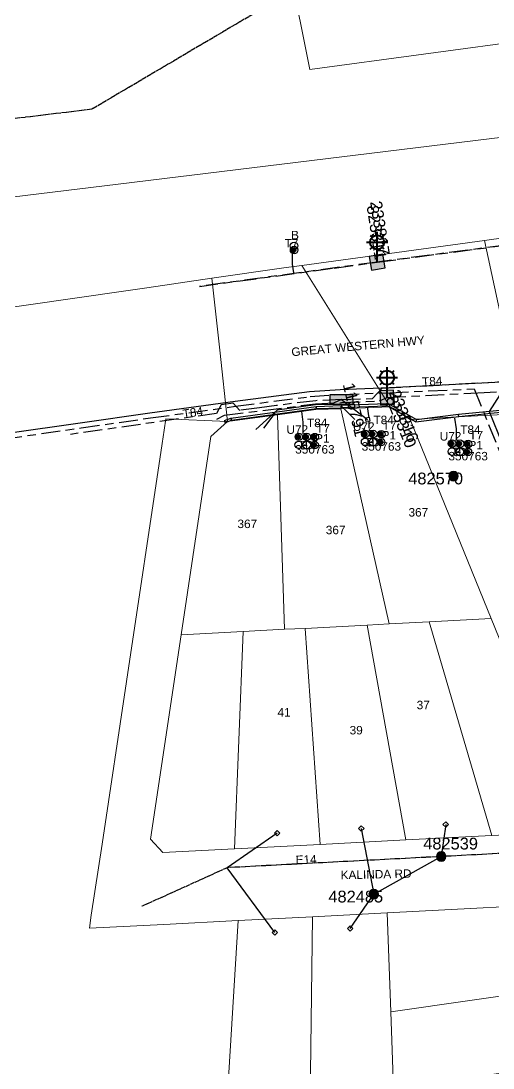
# Model space of a CAD drawing. Header units: metres. Extents: x 259786 to 261372, y 6264838 to 6265913.
# Drawn here: x 260181.9 to 260282.4, y 6265231.9 to 6265454.5 of the extents above; entities that cross this region are included whole.
import ezdxf
from ezdxf.enums import TextEntityAlignment as Align

# ---------------------------------------------------------------- set-up
doc = ezdxf.new("R2010")
doc.units = ezdxf.units.M
doc.linetypes.add('Cable Exist OH', pattern=[1, 1, 0])
doc.linetypes.add('Cable Exist UG', pattern=[8.2, 4, -1.2, 1.8, -1.2])
doc.layers.get('0').update_dxf_attribs({"color": 6})
doc.layers.add('Cadastre Land Parcels_SP_EXT', color=9, linetype='Continuous', lineweight=5)
doc.layers.add('Cadastre Roads_SP_EXT', color=9, linetype='Continuous', lineweight=5)
for name, color, linetype in [('Duct_SP_EXT', 7, 'Continuous'), ('Equip_SP_SL_EXT', 7, 'Continuous'), ('Mains_HV_EXT', 7, 'Continuous'), ('Mains_LV_EXT', 7, 'Continuous'), ('Mains_SL_EXT', 7, 'Continuous'), ('Services_SP_EXT', 7, 'Continuous'), ('SupportsOH_SP_TR_HV_LV_SL_EXT', 7, 'Continuous'), ('SupportsUG_SP_LV_EXT', 7, 'Continuous'), ('SupportsUG_SP_LV_SL_EXT', 7, 'Continuous'), ('Trench_SP_EXT', 7, 'Continuous')]:
    doc.layers.add(name, color=color, linetype=linetype)
doc.styles.add('COLUMN_LABEL', font='arial.ttf')
doc.styles.add('iecARIAL', font='arial.ttf', dxfattribs={"height": 2})
doc.styles.add('POLE_LABEL', font='arial.ttf')
doc.styles.get("Standard").update_dxf_attribs({"font": 'arial.ttf'})
doc.linetypes.add('Cable E UG', pattern='A,6,-0.5,["E",Standard,S=1.7,R=0,X=0.5,Y=-1],-2.9', length=9.4)

# ---------------------------------------------------------------- blocks, each defined once
blk = doc.blocks.new('COLUMN_EXT')
blk.add_hatch(color=256).paths.add_polyline_path([(-1.49, 1.48), (-1.49, -1.49), (1.48, -1.49), (1.48, 1.48)])
blk.add_lwpolyline([(-1.49, -1.49), (1.48, -1.49), (1.48, 1.48), (-1.49, 1.48)], close=True)
for tag, height, style, flags, p in [('ASSET_NUM', 2.5, 'COLUMN_LABEL', 8, (2, 2)), ('STRUCTURE_PLANT_NUMBER', 0.2, 'POLE_LABEL', 9, (1.81, 0.03)), ('STREET_CODE', 0.2, 'COLUMN_LABEL', 9, (1.81, -0.2))]:
    blk.add_attdef(tag, text='', height=height, dxfattribs=dict(style=style, flags=flags)).set_placement(p, align=Align.MIDDLE_LEFT)
at = {"flags": 1}
blk.add_attdef('Z', (1.81, -2.35), '', height=0.2, dxfattribs=at)
at = {"flags": 9}
for tag, p in [('COLUMN_TYPE', (1.81, -0.4)), ('OWNED_BY', (1.81, -0.6)), ('STATE', (1.81, -0.8)), ('USAGE', (1.81, -1)), ('STREETNAME', (1.81, -1.6)), ('SUBURB', (1.81, -1.8)), ('LEGEND', (1.81, -1.2)), ('LOCATION', (1.81, -1.4)), ('NOTES', (1.81, -2))]:
    blk.add_attdef(tag, text='', height=0.2, dxfattribs=at).set_placement(p, align=Align.MIDDLE_LEFT)
blk = doc.blocks.new('PILLAR_EXT')
blk.add_hatch(color=256).paths.add_polyline_path([(-2.475, 0.99), (-2.475, -0.99), (2.475, -0.99), (2.475, 0.99)])
blk.add_lwpolyline([(-2.475, -0.99), (2.475, -0.99), (2.475, 0.99), (-2.475, 0.99)], close=True)
at = {"style": 'iecARIAL', "flags": 8}
blk.add_attdef('ASSET_NUM', (1.5, 3.5), '', height=2.5, dxfattribs=at)
for tag, p, flags in [('OWNED_BY', (0, -0.2), 9), ('STATE', (0, -0.4), 9), ('SUPPORT_TYPE', (0, -0.6), 9), ('STREETNAME', (0, -1.8), 9), ('SUBURB', (0, -2), 1), ('USAGE', (0, -0.8), 9), ('LEGEND', (0, -1), 9), ('LOCATION', (0, -1.2), 9), ('NOTES', (0, -1.4), 9), ('PARENT', (0, -1.6), 9)]:
    blk.add_attdef(tag, p, '', height=0.2, dxfattribs=dict(flags=flags))
blk = doc.blocks.new('DUCT_EXT')
blk.add_circle((0, 0.8), 0.8)
at = {"flags": 1}
blk.add_attdef('Z', (0, 0), '', height=0.2, dxfattribs=at)
at = {"flags": 9}
for tag, p in [('DUCT_CODE', (0, 0)), ('XSECT_TYPE', (0, -0.2)), ('STATE', (0, -0.6)), ('FB_REFERENCE', (0, -0.4)), ('NOTES', (0, -0.8))]:
    blk.add_attdef(tag, text='', height=0.2, dxfattribs=at).set_placement(p, align=Align.MIDDLE_LEFT)
blk = doc.blocks.new('SL_LANTERN_EXT')
at = {"lineweight": 40}
for p, q in [((-1.46, 5.68), (-1.06, 5.28)), ((0, 1.97), (0, 6.47)), ((1.46, 5.68), (1.06, 5.28)), ((-2.25, 4.22), (2.25, 4.22)), ((-1.46, 2.76), (-1.06, 3.16)), ((0, 0), (0, 2.72)), ((1.46, 2.76), (1.06, 3.16))]:
    blk.add_line(p, q, dxfattribs=at)
blk.add_circle((0, 4.22), 1.5, dxfattribs=at)
at = {"style": 'iecARIAL', "flags": 8}
blk.add_attdef('ASSET_NUM', (1.5, 1.5), '', height=2.5, dxfattribs=at)
for tag, p, height, flags in [('OPERATING_VOLTAGE', (0.98, -1.65), 0.2, 9), ('ORIENTATION', (0.98, -1.85), 0.2, 9), ('OWNED_BY', (0.98, -2.05), 0.2, 9), ('STATE', (0.98, -2.25), 0.2, 9), ('CONSTRUCTED_VOLTAGE', (0.98, -0.65), 0.2, 9), ('CONTROL_TYPE', (0.98, -0.85), 0.2, 9), ('LANTERN_PURPOSE', (0.98, -1.05), 0.2, 9), ('LANTERN_TYPE', (0.98, -1.25), 0.2, 9), ('NO_PHASES', (0.98, -1.45), 0.2, 9), ('LNUMBER', (2.18, -3.25), 2.5, 8), ('USAGE', (0.98, -2.45), 0.2, 9), ('CEXIST', (0.98, -2.65), 0.2, 9), ('CNEW', (0.98, -2.85), 0.2, 9), ('CNUMBER', (0.98, -3.05), 0.2, 9), ('CREMOVE', (0.98, -3.25), 0.2, 9), ('CREPLACE', (0.98, -3.45), 0.2, 9), ('LKINGHEIGHT', (0.98, -3.65), 0.2, 9), ('LBRACKET', (0.98, -3.85), 0.2, 9), ('LBRACKETVOCAB', (0.98, -4.05), 0.2, 9), ('LCATEGORY', (0.98, -4.25), 0.2, 9), ('LCHARGE1', (0.98, -4.45), 0.2, 9), ('LCHARGE1PERCENT', (0.98, -4.65), 0.2, 9), ('LCHARGE2', (0.98, -4.85), 0.2, 9), ('LCHARGE2PERCENT', (0.98, -5.05), 0.2, 9), ('LCHARGE3', (0.98, -5.25), 0.2, 9), ('LCHARGE3PERCENT', (0.98, -5.45), 0.2, 9), ('LEXIST', (0.98, -5.65), 0.2, 9), ('LLAMP', (0.98, -5.85), 0.2, 9), ('LLAMPVOCAB', (0.98, -6.05), 0.2, 9), ('LMAST', (0.98, -6.25), 0.2, 9), ('LMASTVOCAB', (0.98, -6.45), 0.2, 9), ('LNEW', (0.98, -6.65), 0.2, 9), ('LANTNUMBER', (0.98, -6.85), 0.2, 9), ('LOUTREACH', (0.98, -7.25), 0.2, 9), ('LOUTREACHVOCAB', (0.98, -7.45), 0.2, 9), ('LRATECODE', (0.98, -7.65), 0.2, 9), ('LREMOVE', (0.98, -7.85), 0.2, 9), ('LREPLACE', (0.98, -8.05), 0.2, 9), ('LTYPE', (0.98, -8.25), 0.2, 9), ('LTYPEVOCAB', (0.98, -8.45), 0.2, 9), ('LEGEND', (0.98, -8.65), 0.2, 9), ('LOCATION', (0.98, -8.85), 0.2, 9), ('NOTES', (0.98, -9.05), 0.2, 9), ('STREETNAME', (0.98, -9.25), 0.2, 9), ('SUBURB', (0.98, -9.45), 0.2, 1)]:
    blk.add_attdef(tag, p, '', height=height, dxfattribs=dict(flags=flags))
blk = doc.blocks.new('CCP_EXT')
at = {"flags": 9}
for tag, p in [('STATE', (0, -1.8)), ('NOTES', (0, -2))]:
    blk.add_attdef(tag, text='', height=0.2, dxfattribs=at).set_placement(p, align=Align.MIDDLE_LEFT)
blk.add_wipeout([(0, 0.57), (0.57, 0), (0, -0.57), (-0.57, 0)])
blk.add_lwpolyline([(-0.57, 0), (0, 0.57), (0.57, 0), (0, -0.57), (-0.57, 0)])
at = {"flags": 1}
blk.add_attdef('Z', (0, 0), '', height=0.2, dxfattribs=at)
at = {"flags": 9}
for tag, p in [('CCP_TYPE', (0, 0)), ('CONSTRUCTED_VOLTAGE', (0, -0.2)), ('OPERATING_VOLTAGE', (0, -0.6)), ('ORIENTATION', (0, -0.8)), ('OWNED_BY', (0, -1)), ('NO_PHASES', (0, -0.4)), ('USAGE', (0, -1.2)), ('LEGEND', (0, -1.4)), ('LIFE_SUPPORT', (0, -1.6))]:
    blk.add_attdef(tag, text='', height=0.2, dxfattribs=at).set_placement(p, align=Align.MIDDLE_LEFT)
blk = doc.blocks.new('POLE_EXT')
blk.add_hatch(color=256).paths.add_polyline_path([(-1, 0, 1), (1, 0, 1)])
blk.add_lwpolyline([(-1, 0, 1), (1, 0, 1)], format="xyb", close=True)
for tag, height, flags, p in [('pNumber', 2.5, 8, (-17.84, 2.07)), ('OWNED_BY', 0.2, 9, (1.35, -0.4)), ('SPECIAL_USE', 0.2, 9, (1.35, -0.8)), ('STATE', 0.2, 9, (1.35, -1)), ('cLV', 0.2, 9, (1.35, -1.4)), ('hDepth', 0.2, 9, (1.35, -1.6)), ('hDia', 0.2, 9, (1.35, -1.8)), ('cHV', 0.2, 9, (1.35, -2)), ('PARENT', 0.2, 9, (1.35, -0.6)), ('USAGE', 0.2, 9, (1.35, -1.2)), ('LBRACKET', 0.2, 9, (1.35, -2.2)), ('cLinedev', 0.2, 9, (1.35, -3.4)), ('pExisting', 0.2, 9, (1.35, -3.8)), ('pFooting', 0.2, 9, (1.35, -4.4)), ('LExisting', 0.2, 9, (1.35, -2.4)), ('LANTNUMBER', 0.2, 9, (1.35, -2.6)), ('LOther', 0.2, 9, (1.35, -2.8)), ('LRemove', 0.2, 9, (1.35, -3)), ('LEGEND', 0.2, 9, (1.35, -3.2)), ('LOCATION', 0.2, 9, (1.35, -3.6)), ('PFNUMBER', 0.2, 9, (1.35, -4)), ('NEWPFNUMBER', 0.2, 9, (1.35, -4.2)), ('pNew', 0.2, 9, (1.35, -4.6)), ('pRelocate', 0.2, 9, (1.35, -5)), ('pRemove', 0.2, 9, (1.35, -5.2)), ('pReplace', 0.2, 9, (1.35, -5.4)), ('pStay', 0.2, 9, (1.35, -5.6)), ('pType', 0.2, 9, (1.35, -5.8)), ('cspan', 0.2, 9, (1.35, -6)), ('STREETNAME', 0.2, 9, (1.35, -6.2)), ('SUBURB', 0.2, 9, (1.35, -6.4)), ('NOTES', 0.2, 9, (1.35, -6.6)), ('OPERATED_BY', 0.2, 9, (1.36, -7.01)), ('MAINTAINED_BY', 0.2, 9, (1.36, -6.81))]:
    blk.add_attdef(tag, text='', height=height, dxfattribs=dict(flags=flags)).set_placement(p, align=Align.MIDDLE_LEFT)
at = {"style": 'POLE_LABEL'}
for tag, height, flags, p in [('ASSET_NUM', 2.5, 8, (2, 2)), ('STRUCTURE_PLANT_NUMBER', 0.2, 9, (1.35, 0.03)), ('STREET_CODE', 0.2, 9, (1.35, -0.2))]:
    blk.add_attdef(tag, text='', height=height, dxfattribs=dict(at, flags=flags)).set_placement(p, align=Align.MIDDLE_LEFT)
at = {"flags": 1}
blk.add_attdef('Z', (1.35, -7.33), '', height=0.2, dxfattribs=at)
blk = doc.blocks.new('CABLE_LARGE_EXT')
h = blk.add_hatch(color=256)
edge = h.paths.add_edge_path()
edge.add_arc((0, 0.55), 0.55, 0, 360)
blk.add_circle((0, 0.55), 0.55)
at = {"flags": 1}
blk.add_attdef('Z', (0, 0), '', height=0.2, dxfattribs=at)
at = {"flags": 9}
for tag, p in [('COND_CODE', (0, 0)), ('STATE', (0, -0.4)), ('XSECT_SIZE', (0, -0.6)), ('FB_REFERENCE', (0, -0.2)), ('NOTES', (0, -0.8))]:
    blk.add_attdef(tag, text='', height=0.2, dxfattribs=at).set_placement(p, align=Align.MIDDLE_LEFT)

msp = doc.modelspace()

# ---------------------------------------------------------------- linework, layer by layer
at = {"layer": 'Cadastre Land Parcels_SP_EXT', "linetype": 'Continuous'}
for points in [[(260728.58, 6265625.76), (260666.01, 6265611.21), (260658.79, 6265611.3), (260585.55, 6265595.04), (260501.64, 6265548.29), (260464.56, 6265520.56), (260441.42, 6265503.27), (260388.53, 6265463.84), (260364.38, 6265445.83), (260354.77, 6265442.21), (260342.12, 6265438.34), (260329.23, 6265435.28), (260329.14, 6265435.26), (260202.62, 6265419.86), (259994.13, 6265394.46)], [(260078.49, 6265379.06), (260203.24, 6265397.05), (260208.67, 6265397.83), (260222.55, 6265399.84), (260237.85, 6265402.02), (260241.65, 6265402.54), (260280.56, 6265407.9), (260318.93, 6265413.22), (260333.24, 6265415.67), (260347.36, 6265419.03), (260361.23, 6265423.27), (260374.82, 6265428.39), (260388.05, 6265434.37), (260414.85, 6265447.36), (260485.32, 6265499.77), (260496.37, 6265486.65), (260516.41, 6265496.57), (260502.62, 6265512.21), (260550.16, 6265543.08), (260585.81, 6265556.8), (260632.08, 6265565.31)]]:
    msp.add_lwpolyline(points, dxfattribs=at)
for points in [[(260264.71, 6265369.83), (260260.51, 6265372.51), (260250, 6265372.11), (260260.28, 6265326.37), (260268.79, 6265326.79), (260281.97, 6265327.49), (260264.71, 6265369.83)], [(260238.01, 6265325.21), (260236.53, 6265370.81), (260225.86, 6265369.37), (260222.31, 6265366.2), (260216.01, 6265324.05), (260229.19, 6265324.73), (260238.01, 6265325.21)], [(260260.28, 6265326.37), (260250, 6265372.11), (260244.66, 6265371.91), (260236.53, 6265370.81), (260238.01, 6265325.21), (260242.4, 6265325.4), (260255.6, 6265326.12), (260260.28, 6265326.37)], [(260255.6, 6265326.12), (260242.4, 6265325.4), (260245.56, 6265279.48), (260263.84, 6265280.43), (260255.6, 6265326.12)], [(260282.12, 6265281.38), (260268.79, 6265326.79), (260260.28, 6265326.37), (260255.6, 6265326.12), (260263.84, 6265280.43), (260282.12, 6265281.38)], [(260299.24, 6265285.16), (260281.97, 6265327.49), (260268.79, 6265326.79), (260282.12, 6265281.38), (260297.37, 6265282.18), (260299.24, 6265285.16)], [(260245.56, 6265279.48), (260242.4, 6265325.4), (260238.01, 6265325.21), (260229.19, 6265324.73), (260227.32, 6265278.52), (260245.56, 6265279.48)], [(260313.02, 6265251.39), (260307.66, 6265264.56), (260303.43, 6265267.21), (260259.83, 6265264.95), (260260.6, 6265243.92), (260313.02, 6265251.39)], [(260223.62, 6265189.33), (260243.03, 6265192.1), (260243.97, 6265264.1), (260228.13, 6265263.28), (260223.62, 6265189.33)], [(260261.8, 6265211.21), (260261.2, 6265227.57), (260260.6, 6265243.92), (260259.83, 6265264.95), (260243.97, 6265264.1), (260243.03, 6265192.1), (260262.43, 6265194.87), (260261.8, 6265211.21)], [(260319.34, 6265235.85), (260313.02, 6265251.39), (260260.6, 6265243.92), (260261.2, 6265227.57), (260319.34, 6265235.85)]]:
    msp.add_lwpolyline(points, close=True, dxfattribs=at)
at = {"layer": 'Cadastre Roads_SP_EXT', "linetype": 'Continuous'}
msp.add_lwpolyline([(260441.42, 6265503.27), (260438.46, 6265513.86), (260435.57, 6265524.21), (260431.91, 6265521.48), (260424.09, 6265515.64), (260416.51, 6265509.99), (260409.18, 6265504.52), (260401.83, 6265499.05), (260390.95, 6265490.92), (260380.04, 6265482.79), (260369.75, 6265481.42), (260359.48, 6265480.04), (260349.2, 6265478.66), (260338.93, 6265477.28), (260322.01, 6265475.01), (260305.09, 6265472.74), (260288.17, 6265470.47), (260271.25, 6265468.2), (260254.33, 6265465.93), (260239.37, 6265463.92), (260241.38, 6265454.14), (260243.41, 6265444.24), (260388.53, 6265463.84), (260441.42, 6265503.27)], close=True, dxfattribs=at)
msp.add_lwpolyline([(260496.37, 6265486.65), (260414.85, 6265447.36), (260388.05, 6265434.37), (260374.82, 6265428.39), (260361.23, 6265423.27), (260347.36, 6265419.03), (260333.24, 6265415.67), (260318.93, 6265413.22), (260280.56, 6265407.9), (260284.25, 6265390.78), (260287.87, 6265373.94), (260311.62, 6265375.17), (260331.72, 6265376.23), (260342.17, 6265376.79), (260350.16, 6265380.72), (260369.03, 6265390.01), (260387.94, 6265399.32), (260406.84, 6265408.63), (260424.38, 6265417.27), (260435.05, 6265422.52), (260444.63, 6265427.24), (260453.94, 6265431.82), (260463.52, 6265436.54), (260472.83, 6265441.12)], dxfattribs=at)
at = {"layer": 'Duct_SP_EXT'}
for p, q in [((260226.55, 6265370.13), (260244.74, 6265372.6)), ((260244.74, 6265372.6), (260250.02, 6265372.79)), ((260244.74, 6265372.6), (260244.76, 6265372.36)), ((260244.78, 6265372.12), (260244.76, 6265372.36)), ((260244.78, 6265372.12), (260250.03, 6265372.31)), ((260250.02, 6265372.79), (260250.02, 6265372.55)), ((260250.03, 6265372.31), (260250.02, 6265372.55)), ((260250.08, 6265372.87), (260259.68, 6265373.21)), ((260250.08, 6265372.87), (260250.09, 6265372.63)), ((260250.1, 6265372.39), (260250.09, 6265372.63)), ((260250.1, 6265372.39), (260259.7, 6265372.73)), ((260259.65, 6265372.85), (260259.76, 6265373.06)), ((260259.65, 6265372.85), (260265.95, 6265369.29)), ((260259.68, 6265373.21), (260259.69, 6265372.97)), ((260259.7, 6265372.73), (260259.69, 6265372.97)), ((260259.88, 6265373.27), (260259.76, 6265373.06)), ((260259.88, 6265373.27), (260266.05, 6265369.79)), ((260225.24, 6265369.58), (260226.55, 6265370.13)), ((260226.55, 6265370.13), (260226.62, 6265369.9)), ((260226.68, 6265369.67), (260244.78, 6265372.12)), ((260265.95, 6265369.29), (260275.08, 6265370.48)), ((260266.05, 6265369.79), (260275.03, 6265370.96)), ((260275.03, 6265370.96), (260284.62, 6265371.89)), ((260275.03, 6265370.96), (260275.05, 6265370.72)), ((260275.08, 6265370.48), (260275.05, 6265370.72)), ((260275.08, 6265370.48), (260284.67, 6265371.41)), ((260225.24, 6265369.58), (260225.33, 6265369.36)), ((260225.43, 6265369.14), (260225.33, 6265369.36)), ((260225.43, 6265369.14), (260226.68, 6265369.67)), ((260226.68, 6265369.67), (260226.62, 6265369.9)), ((260265.95, 6265369.29), (260266, 6265369.54)), ((260266.05, 6265369.79), (260266, 6265369.54))]:
    msp.add_line(p, q, dxfattribs=at)
for points in [[(260239.64, 6265405.04), (260239.64, 6265402.8), (260239.9, 6265400.97)], [(260256, 6265367.95), (260256, 6265370.2), (260255.67, 6265372.48)], [(260241.99, 6265367.01), (260241.99, 6265369.26), (260241.66, 6265371.54)], [(260274.6, 6265365.57), (260274.6, 6265367.82), (260274.27, 6265370.1)]]:
    msp.add_lwpolyline(points, dxfattribs=at)
at = {"layer": 'Mains_HV_EXT', "linetype": 'Cable Exist OH'}
msp.add_lwpolyline([(260406.65, 6265497.74), (260381.6, 6265479.06), (260341.92, 6265473.74), (260305.62, 6265468.87), (260272.93, 6265464.48), (260231.33, 6265456), (260196.97, 6265435.75), (260152.05, 6265430.36), (260109.04, 6265425.2), (260080.07, 6265421.73), (260035.42, 6265416.38)], dxfattribs=at)
at = {"layer": 'Mains_HV_EXT', "linetype": 'Cable E UG'}
msp.add_lwpolyline([(260285.61, 6265377.83), (260281.51, 6265371.5), (260286.13, 6265360.16), (260286.89, 6265358.3)], dxfattribs=at)
at = {"layer": 'Mains_LV_EXT', "linetype": 'Cable Exist UG'}
for points in [[(260250.15, 6265374.07), (260256.74, 6265374.27), (260258.77, 6265376.49), (260258.77, 6265376.49), (260284.5, 6265377.86), (260285.53, 6265379.09), (260290.42, 6265379.32), (260292.02, 6265376.13)], [(260250.16, 6265374.07), (260244.63, 6265373.81), (260244.63, 6265373.81), (260236.26, 6265372.79), (260232.68, 6265372.31), (260232.68, 6265372.31), (260228.51, 6265371.74), (260227.04, 6265373.3), (260224.51, 6265372.93), (260223.55, 6265371.11), (260223.55, 6265371.11), (260192.45, 6265366.65)]]:
    msp.add_lwpolyline(points, dxfattribs=at)
at = {"layer": 'Mains_LV_EXT', "linetype": 'Cable Exist OH'}
for points in [[(260271.34, 6265276.9), (260225.82, 6265274.53)], [(260292.06, 6265277.98), (260271.34, 6265276.9)]]:
    msp.add_lwpolyline(points, dxfattribs=at)
at = {"layer": 'Mains_SL_EXT', "linetype": 'Cable Exist UG'}
for points in [[(260285.16, 6265406.9), (260257.7, 6265403.26)], [(260257.79, 6265403.28), (260219.87, 6265398.1)], [(260259.8, 6265374.48), (260279.1, 6265375.49), (260288.38, 6265375.97)]]:
    msp.add_lwpolyline(points, dxfattribs=at)
at = {"layer": 'Services_SP_EXT'}
for points in [[(260250.09, 6265374.07), (260247.76, 6265373.03), (260247.76, 6265373.03), (260244.57, 6265372.91), (260236.4, 6265371.8), (260231.91, 6265367.66)], [(260256.97, 6265268.89), (260271.34, 6265276.9)]]:
    msp.add_lwpolyline(points, dxfattribs=at)
at = {"layer": 'Trench_SP_EXT', "linetype": 'Cable Exist UG'}
for points in [[(260257.7, 6265403.26), (260285.16, 6265406.9)], [(260219.87, 6265398.1), (260248.56, 6265402), (260257.7, 6265403.26)], [(260250.09, 6265372.63), (260253.28, 6265369.53)], [(260235.94, 6265371.17), (260233.21, 6265367.57)]]:
    msp.add_lwpolyline(points, dxfattribs=at)

# ---------------------------------------------------------------- block references
at = {"layer": 'Duct_SP_EXT'}
for name, p, rotation in [('DUCT_EXT', (260239.23, 6265406.73), 269.9999999999998), ('DUCT_EXT', (260239.24, 6265405.83), 269.8653190679388), ('CABLE_LARGE_EXT', (260239.28, 6265405.83), 270.0744268379466), ('DUCT_EXT', (260240.24, 6265366.14), 268.8920569451788), ('CABLE_LARGE_EXT', (260240.3, 6265366.12), 268.8920569451788), ('DUCT_EXT', (260241.94, 6265366.11), 268.8920569451788), ('CABLE_LARGE_EXT', (260241.94, 6265366.11), 268.8920569451788), ('DUCT_EXT', (260243.64, 6265366.08), 268.8920569451788), ('CABLE_LARGE_EXT', (260243.64, 6265366.08), 268.8920567951298), ('DUCT_EXT', (260254.35, 6265365.07), 268.8920569451788), ('DUCT_EXT', (260254.38, 6265366.77), 268.8920569451788), ('CABLE_LARGE_EXT', (260254.44, 6265366.75), 268.8920569451788), ('DUCT_EXT', (260256.05, 6265365.04), 268.8920569451788), ('DUCT_EXT', (260256.08, 6265366.74), 268.8920569451788), ('CABLE_LARGE_EXT', (260256.08, 6265366.74), 268.8920569451788), ('DUCT_EXT', (260257.75, 6265365.01), 268.8920569451788), ('CABLE_LARGE_EXT', (260257.77, 6265366.7), 268.8920567951298), ('DUCT_EXT', (260257.78, 6265366.71), 268.8920569451788), ('CABLE_LARGE_EXT', (260257.79, 6265365.03), 269.9999999999998), ('DUCT_EXT', (260272.85, 6265364.7), 268.8920569451788), ('DUCT_EXT', (260240.21, 6265364.44), 268.8920569451788), ('DUCT_EXT', (260241.91, 6265364.41), 268.8920569451788), ('DUCT_EXT', (260243.61, 6265364.38), 268.8920569451788), ('CABLE_LARGE_EXT', (260243.64, 6265364.37), 269.9999999999998), ('DUCT_EXT', (260272.82, 6265363), 268.8920569451788), ('CABLE_LARGE_EXT', (260272.91, 6265364.68), 268.8920569451788), ('DUCT_EXT', (260274.51, 6265362.97), 268.8920569451788), ('DUCT_EXT', (260274.55, 6265364.67), 268.8920569451788), ('CABLE_LARGE_EXT', (260274.55, 6265364.67), 268.8920569451788), ('DUCT_EXT', (260276.22, 6265362.94), 268.8920569451788), ('DUCT_EXT', (260276.25, 6265364.64), 268.8920569451788), ('CABLE_LARGE_EXT', (260276.25, 6265364.64), 268.8920567951298), ('CABLE_LARGE_EXT', (260276.26, 6265362.92), 269.9999999999998)]:
    msp.add_blockref(name, p, dxfattribs=dict(at, rotation=rotation))
at = {"layer": 'Equip_SP_SL_EXT'}
ref = msp.add_blockref('SL_LANTERN_EXT', (260257.7, 6265403.26), dxfattribs=at)
ref.add_attrib('ASSET_NUM', '233817', dxfattribs={"layer": '0', "height": 2.5, "rotation": 278.7226, "style": 'iecARIAL'}).set_placement((260259.2, 6265404.76), align=Align.MIDDLE_RIGHT)
ref = msp.add_blockref('SL_LANTERN_EXT', (260259.81, 6265374.49), dxfattribs=at)
ref.add_attrib('ASSET_NUM', '233816', dxfattribs={"layer": '0', "height": 2.5, "rotation": 291.0095, "style": 'iecARIAL'}).set_placement((260261.31, 6265375.99), align=Align.MIDDLE_LEFT)
at = {"layer": 'SupportsOH_SP_TR_HV_LV_SL_EXT'}
ref = msp.add_blockref('POLE_EXT', (260273.98, 6265357.77), dxfattribs=at)
ref.add_attrib('ASSET_NUM', '482570', dxfattribs={"layer": '0', "height": 2.5, "style": 'POLE_LABEL'}).set_placement((260275.98, 6265358.52), align=Align.TOP_RIGHT)
ref = msp.add_blockref('POLE_EXT', (260271.34, 6265276.9), dxfattribs=at)
ref.add_attrib('ASSET_NUM', '482539', dxfattribs={"layer": '0', "height": 2.5, "style": 'POLE_LABEL'}).set_placement((260273.34, 6265277.65), align=Align.BOTTOM_CENTER)
ref = msp.add_blockref('POLE_EXT', (260256.97, 6265268.89), dxfattribs=at)
ref.add_attrib('ASSET_NUM', '482485', dxfattribs={"layer": '0', "height": 2.5, "rotation": 0.0305, "style": 'POLE_LABEL'}).set_placement((260258.98, 6265269.64), align=Align.TOP_RIGHT)
at = {"layer": 'SupportsUG_SP_LV_EXT'}
ref = msp.add_blockref('PILLAR_EXT', (260250.09, 6265374.07), dxfattribs=dict(at, rotation=180.563410040141))
ref.add_attrib('ASSET_NUM', '115791', dxfattribs={"layer": '0', "height": 2.5, "rotation": 283.2684, "style": 'iecARIAL'}).set_placement((260251.59, 6265377.57), align=Align.MIDDLE_LEFT)
at = {"layer": 'SupportsUG_SP_LV_SL_EXT'}
ref = msp.add_blockref('COLUMN_EXT', (260257.7, 6265403.26), dxfattribs=dict(at, rotation=9.81312061546823))
ref.add_attrib('ASSET_NUM', '823311', dxfattribs={"layer": '0', "height": 2.5, "rotation": 278.7226, "style": 'COLUMN_LABEL'}).set_placement((260259.7, 6265404.01), align=Align.TOP_RIGHT)
ref = msp.add_blockref('COLUMN_EXT', (260259.81, 6265374.49), dxfattribs=dict(at, rotation=183.1941096883521))
ref.add_attrib('ASSET_NUM', '823310', dxfattribs={"layer": '0', "height": 2.5, "rotation": 292.1482, "style": 'COLUMN_LABEL'}).set_placement((260261.81, 6265375.24), align=Align.TOP_LEFT)

# ---------------------------------------------------------------- texts
at = {"layer": 'Cadastre Land Parcels_SP_EXT'}
for s, p in [('367', (260264.38, 6265349.18)), ('367', (260227.98, 6265346.73)), ('367', (260246.78, 6265345.42)), ('37', (260266.12, 6265308.22)), ('41', (260236.5, 6265306.67)), ('39', (260251.85, 6265302.86))]:
    msp.add_text(s, height=1.8, dxfattribs=at).set_placement(p)
at = {"layer": 'Cadastre Roads_SP_EXT'}
for s, rotation, p in [('GREAT WESTERN HWY', 5.2487, (260239.54, 6265383.24)), ('KALINDA RD', 1.2985, (260249.96, 6265272.06))]:
    msp.add_text(s, height=1.8, rotation=rotation, dxfattribs=at).set_placement(p)
at = {"layer": 'Duct_SP_EXT'}
for s, p in [('T7', (260238.01, 6265406.38)), ('B', (260239.39, 6265408.12)), ('T84', (260242.78, 6265368.19)), ('U72', (260238.41, 6265366.77)), ('T7', (260244.73, 6265367.04)), ('T7', (260258.86, 6265367.65)), ('T84', (260275.39, 6265366.75)), ('P1', (260244.5, 6265364.91)), ('B', (260255.43, 6265364.09)), ('D', (260256.51, 6265364.09)), ('P1', (260258.66, 6265365.57)), ('U72', (260271.02, 6265365.33)), ('T7', (260277.33, 6265365.6)), ('350763', (260240.27, 6265362.56)), ('B', (260241.29, 6265363.46)), ('D', (260242.37, 6265363.46)), ('350763', (260254.41, 6265363.19)), ('B', (260273.9, 6265362.02)), ('D', (260274.98, 6265362.02)), ('P1', (260277.13, 6265363.46)), ('350763', (260272.88, 6265361.12))]:
    msp.add_text(s, height=1.8, dxfattribs=at).set_placement(p)
at = {"layer": 'Mains_LV_EXT'}
for s, rotation, p in [('T84', 3.0565, (260267.3, 6265376.94)), ('T84', 8.1086, (260216.47, 6265370.1)), ('E14', 1.877, (260240.39, 6265275.29))]:
    msp.add_text(s, height=1.8, rotation=rotation, dxfattribs=at).set_placement(p)

# ---------------------------------------------------------------- next in the draw order: block references
at = {"layer": 'Services_SP_EXT', "rotation": 141.5646975130091}
msp.add_blockref('CCP_EXT', (260255.69, 6265369.83), dxfattribs=at)
at = {"layer": 'Services_SP_EXT'}
for p in [(260254.34, 6265282.83), (260272.29, 6265283.72), (260236.4, 6265281.9), (260235.93, 6265260.78), (260251.98, 6265261.62)]:
    msp.add_blockref('CCP_EXT', p, dxfattribs=at)

# ---------------------------------------------------------------- next in the draw order: linework, layer by layer
at = {"layer": 'Cadastre Roads_SP_EXT', "linetype": 'Continuous'}
for points in [[(260222.55, 6265399.84), (260224.2, 6265384.57), (260225.86, 6265369.37), (260236.53, 6265370.81), (260244.66, 6265371.91), (260250, 6265372.11), (260260.51, 6265372.51), (260251.6, 6265386.7), (260241.65, 6265402.54), (260237.85, 6265402.02), (260222.55, 6265399.84)], [(260196.48, 6265261.64), (260212.3, 6265262.46), (260228.13, 6265263.28), (260243.97, 6265264.1), (260259.83, 6265264.95), (260303.43, 6265267.21), (260300.48, 6265274.5), (260297.37, 6265282.18), (260282.12, 6265281.38), (260263.84, 6265280.43), (260245.56, 6265279.48), (260227.32, 6265278.52), (260212.09, 6265277.73), (260209.5, 6265280.58), (260216.01, 6265324.05), (260222.31, 6265366.2), (260225.86, 6265369.37), (260212.74, 6265369.97), (260212.38, 6265367.55), (260211.95, 6265364.73), (260204.35, 6265314.1), (260199.16, 6265279.5), (260196.87, 6265264.41), (260196.48, 6265261.64)], [(260298.89, 6265339.4), (260285.98, 6265370.96), (260273.56, 6265370.3), (260264.71, 6265369.83), (260281.97, 6265327.49), (260299.24, 6265285.16), (260305.09, 6265298.55), (260310.52, 6265310.97), (260298.89, 6265339.4)]]:
    msp.add_lwpolyline(points, close=True, dxfattribs=at)
at = {"layer": 'Mains_HV_EXT', "linetype": 'Cable E UG'}
msp.add_lwpolyline([(260285.61, 6265377.83), (260260.35, 6265376.51), (260249.83, 6265376.11), (260243.32, 6265375.69), (260227.47, 6265373.62), (260209.37, 6265371.14), (260194.54, 6265369), (260056.23, 6265349.38), (260043.79, 6265347.62), (259915.08, 6265329.69), (259906.59, 6265328.61)], dxfattribs=at)
at = {"layer": 'Mains_HV_EXT', "linetype": 'Cable Exist UG'}
msp.add_lwpolyline([(260056.37, 6265348.39), (260194.69, 6265368.01), (260194.69, 6265368.01), (260209.51, 6265370.15), (260227.6, 6265372.63), (260227.6, 6265372.63), (260243.42, 6265374.69), (260249.88, 6265375.11), (260249.88, 6265375.11), (260260.4, 6265375.51), (260278.35, 6265376.33), (260278.35, 6265376.33), (260286.16, 6265357.11), (260288.65, 6265356.62), (260301.72, 6265324.77), (260301.47, 6265322.78)], dxfattribs=at)
at = {"layer": 'Mains_SL_EXT', "linetype": 'Cable Exist UG'}
msp.add_lwpolyline([(260223.6, 6265369.9), (260225.23, 6265370.72), (260225.23, 6265370.72), (260244.56, 6265373.14), (260250.12, 6265373.4), (260258.23, 6265373.77), (260259.81, 6265374.49)], dxfattribs=at)
at = {"layer": 'Mains_SL_EXT', "linetype": 'Cable Exist OH'}
msp.add_lwpolyline([(260319.03, 6265280.84), (260292.06, 6265277.98), (260271.34, 6265276.9), (260225.82, 6265274.53), (260207.66, 6265266.32)], dxfattribs=at)
at = {"layer": 'Services_SP_EXT'}
for points in [[(260250.09, 6265374.07), (260255.69, 6265369.83)], [(260272.29, 6265283.72), (260271.34, 6265276.9)], [(260236.4, 6265281.9), (260225.82, 6265274.53)], [(260254.34, 6265282.83), (260256.97, 6265268.89)], [(260235.93, 6265260.78), (260225.82, 6265274.53)], [(260251.98, 6265261.62), (260256.97, 6265268.89)]]:
    msp.add_lwpolyline(points, dxfattribs=at)

# ---------------------------------------------------------------- next in the draw order: texts
at = {"layer": 'Duct_SP_EXT'}
for s, p in [('T84', (260256.92, 6265368.82)), ('U72', (260252.55, 6265367.4))]:
    msp.add_text(s, height=1.8, dxfattribs=at).set_placement(p)

doc.saveas('drawing.dxf')
